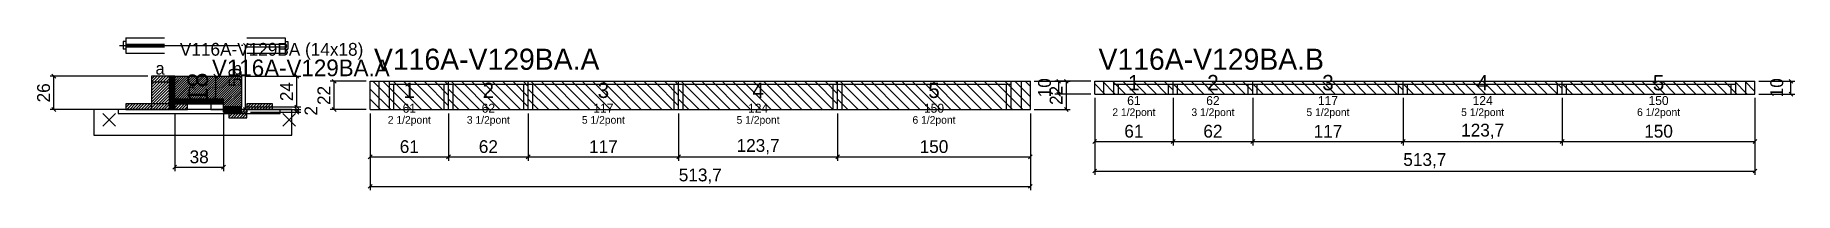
# Model space of a CAD drawing. Extents: x -69 to 1300, y -85 to 34.
import ezdxf
from ezdxf.enums import TextEntityAlignment as Align

# ---------------------------------------------------------------- set-up
doc = ezdxf.new("R2010")
doc.units = 0
for name, color, linetype in [('5', 5, 'Continuous'), ('barrote', 126, 'Continuous'), ('CONCRETO', 251, 'Continuous'), ('COTA', 241, 'Continuous'), ('Cota Seção (2x)', 241, 'Continuous'), ('detalhes', 7, 'Continuous'), ('Hachura', 251, 'Continuous'), ('Madeira', 126, 'Continuous'), ('NOMENCLATURA', 7, 'Continuous'), ('Painéis', 200, 'Continuous'), ('presilha', 224, 'Continuous'), ('Reaproveitamento', 30, 'Continuous'), ('SARR_2.2x7', 40, 'Continuous'), ('SARR_3.5x7', 81, 'Continuous'), ('SCO-___-LAJ', 224, 'Continuous'), ('TENSOR', 224, 'Continuous'), ('texto', 7, 'Continuous'), ('Texto Seção', 7, 'Continuous')]:
    doc.layers.add(name, color=color, linetype=linetype)
doc.dimstyles.new('PAINEL', dxfattribs={"dimtxt": 10, "dimasz": 3, "dimexe": 3, "dimexo": 3, "dimgap": 3, "dimtad": 1, "dimblk": 'OBLIQUE', "dimblk1": 'OBLIQUE', "dimcen": 2.5, "dimclrd": 4, "dimclre": 4, "dimclrt": 240, "dimazin": 3, "dimtfac": 1, "dimtmove": 0, "dimatfit": 3})
doc.dimstyles.new('SECAO2X', dxfattribs={"dimtxt": 16, "dimasz": 3, "dimexe": 3, "dimexo": 3, "dimgap": 3, "dimtad": 1, "dimblk": 'OBLIQUE', "dimblk1": 'OBLIQUE', "dimcen": 2.5, "dimclrd": 4, "dimclre": 4, "dimclrt": 240, "dimazin": 3, "dimtfac": 1, "dimtmove": 0, "dimatfit": 3})

# ---------------------------------------------------------------- blocks, each defined once
blk = doc.blocks.new('_OBLIQUE')
at = {"color": 0, "linetype": 'BYBLOCK'}
blk.add_line((-0.5, -0.5), (0.5, 0.5), dxfattribs=at)

msp = doc.modelspace()

# ---------------------------------------------------------------- hatches: boundary and pattern name
at = {"layer": 'COTA'}
h = msp.add_hatch(dxfattribs=at)
h.set_pattern_fill('ANSI31', scale=0.4)
h.paths.add_polyline_path([(40, -14), (40, 4), (92, 4), (92, -20), (78, -20), (78, -14)])
at = {"layer": 'Hachura'}
h = msp.add_hatch(dxfattribs=at)
h.set_pattern_fill('ANSI31', scale=0.5)
h.paths.add_polyline_path([(22, -22), (36, -22), (36, 4), (22, 4)])
h = msp.add_hatch(dxfattribs=at)
h.set_pattern_fill('ANSI31', scale=0.5)
h.paths.add_polyline_path([(22, -0.4), (36, -0.4), (36, 4), (22, 4)])
h = msp.add_hatch(dxfattribs=at)
h.set_pattern_fill('SOLID')
h.paths.add_polyline_path([(36, -22), (40, -22), (40, 4), (36, 4)])
h = msp.add_hatch(dxfattribs=at)
h.set_pattern_fill('ANSI31', scale=0.5)
h.paths.add_polyline_path([(2, -22), (22, -22), (22, -17.6), (2, -17.6)])
h = msp.add_hatch(dxfattribs=at)
h.set_pattern_fill('SOLID')
h.paths.add_polyline_path([(40, -17.6), (78, -17.6), (78, -14), (40, -14)])
h = msp.add_hatch(dxfattribs=at)
h.set_pattern_fill('ANSI31', scale=0.5)
h.paths.add_polyline_path([(40, -22), (50, -22), (50, -17.6), (40, -17.6)])
h = msp.add_hatch(dxfattribs=at)
h.set_pattern_fill('SOLID')
h.paths.add_polyline_path([(78, -24), (92, -24), (92, -20), (78, -20)])
h = msp.add_hatch(dxfattribs=at)
h.set_pattern_fill('SOLID')
h.paths.add_polyline_path([(78, -22), (82, -22), (82, -24), (78, -24)])
h = msp.add_hatch(dxfattribs=at)
h.set_pattern_fill('ANSI31', scale=0.5)
h.paths.add_polyline_path([(82, -22), (96, -22), (96, -24), (82, -24)])
h = msp.add_hatch(dxfattribs=at)
h.set_pattern_fill('ANSI31', scale=0.5)
h.paths.add_polyline_path([(82, -28.4), (96, -28.4), (96, -24), (82, -24)])
h = msp.add_hatch(dxfattribs=at)
h.set_pattern_fill('ANSI31', scale=0.5)
h.paths.add_polyline_path([(96, -22), (116, -22), (116, -17.6), (96, -17.6)])

# ---------------------------------------------------------------- linework, layer by layer
for p, q in [((0, 31), (0, 25)), ((2, 31), (0, 31)), ((2, 34), (32, 34)), ((2, 34), (2, 22)), ((2, 29), (32, 29)), ((96, 34), (126, 34)), ((96, 29), (126, 29)), ((126, 34), (126, 22)), ((126, 31), (128, 31)), ((128, 31), (128, 25)), ((2, 25), (0, 25)), ((2, 27), (32, 27)), ((2, 22), (32, 22)), ((96, 27), (126, 27)), ((96, 22), (126, 22)), ((126, 25), (128, 25))]:
    msp.add_line(p, q)
at = {"layer": 'barrote'}
msp.add_lwpolyline([(-23, -42), (131, -42), (131, -22), (-23, -22)], close=True, dxfattribs=at)
at = {"layer": 'CONCRETO'}
msp.add_lwpolyline([(40, -14), (40, 4), (92, 4), (92, -20), (78, -20), (78, -14)], close=True, dxfattribs=at)
at = {"layer": 'Madeira'}
for points in [[(22, -22), (36, -22), (36, 4), (22, 4)], [(22, -0.4), (36, -0.4), (36, 4), (22, 4)], [(2, -22), (22, -22), (22, -17.6), (2, -17.6)], [(22, -22), (36, -22), (36, -17.6), (22, -17.6)], [(40, -22), (50, -22), (50, -17.6), (40, -17.6)], [(68, -22), (78, -22), (78, -17.6), (68, -17.6)], [(82, -22), (96, -22), (96, -24), (82, -24)], [(82, -28.4), (96, -28.4), (96, -24), (82, -24)], [(96, -22), (116, -22), (116, -17.6), (96, -17.6)]]:
    msp.add_lwpolyline(points, close=True, dxfattribs=at)
at = {"layer": 'Painéis'}
for p, q in [((192, 0), (253, 0)), ((192, -22), (192, 0)), ((253, -22), (253, 0)), ((253, -22), (253, 0)), ((253, 0), (315, 0)), ((253, -22), (253, 0)), ((315, -22), (315, 0)), ((315, -22), (315, 0)), ((315, 0), (432, 0)), ((315, -22), (315, 0)), ((432, -22), (432, 0)), ((432, -22), (432, 0)), ((432, 0), (555.7, 0)), ((432, -22), (432, 0)), ((555.7, -22), (555.7, 0)), ((555.7, -22), (555.7, 0)), ((555.7, 0), (705.7, 0)), ((555.7, -22), (555.7, 0)), ((705.7, -22), (705.7, 0)), ((755.7, 0), (816.7, 0)), ((755.7, -10), (755.7, 0)), ((816.7, -10), (816.7, 0)), ((816.7, -10), (816.7, 0)), ((816.7, 0), (878.7, 0)), ((816.7, -10), (816.7, 0)), ((878.7, -10), (878.7, 0)), ((878.7, -10), (878.7, 0)), ((878.7, 0), (995.7, 0)), ((878.7, -10), (878.7, 0)), ((995.7, -10), (995.7, 0)), ((995.7, -10), (995.7, 0)), ((995.7, 0), (1119.4, 0)), ((995.7, -10), (995.7, 0)), ((1119.4, -10), (1119.4, 0)), ((1119.4, -10), (1119.4, 0)), ((1119.4, 0), (1269.4, 0)), ((1119.4, -10), (1119.4, 0)), ((1269.4, -10), (1269.4, 0)), ((755.7, -10), (816.7, -10)), ((816.7, -10), (878.7, -10)), ((878.7, -10), (995.7, -10)), ((995.7, -10), (1119.4, -10)), ((1119.4, -10), (1269.4, -10)), ((192, -22), (253, -22)), ((253, -22), (315, -22)), ((315, -22), (432, -22)), ((432, -22), (555.7, -22)), ((555.7, -22), (705.7, -22))]:
    msp.add_line(p, q, dxfattribs=at)
for points in [[(36, -22), (40, -22), (40, 4), (36, 4)], [(40, -17.6), (78, -17.6), (78, -14), (40, -14)], [(78, -24), (92, -24), (92, -20), (78, -20)], [(78, -22), (82, -22), (82, -24), (78, -24)]]:
    msp.add_lwpolyline(points, close=True, dxfattribs=at)
at = {"layer": 'presilha'}
for p, q in [((-16, -35), (-6, -25)), ((-16, -25), (-6, -35)), ((124, -35), (134, -25)), ((124, -25), (134, -35))]:
    msp.add_line(p, q, dxfattribs=at)
at = {"layer": 'Reaproveitamento', "color": 30}
for p, q in [((216, -22), (194, 0)), ((224, -22), (202, 0)), ((232, -22), (210, 0)), ((240, -22), (218, 0)), ((248, -22), (226, 0)), ((253, -19), (234, 0)), ((253, -11), (242, 0)), ((253, -3), (250, 0)), ((277, -22), (255, 0)), ((285, -22), (263, 0)), ((293, -22), (271, 0)), ((301, -22), (279, 0)), ((309, -22), (287, 0)), ((315, -20), (295, 0)), ((315, -12), (303, 0)), ((315, -4), (311, 0)), ((339, -22), (317, 0)), ((347, -22), (325, 0)), ((355, -22), (333, 0)), ((363, -22), (341, 0)), ((371, -22), (349, 0)), ((379, -22), (357, 0)), ((387, -22), (365, 0)), ((395, -22), (373, 0)), ((403, -22), (381, 0)), ((411, -22), (389, 0)), ((419, -22), (397, 0)), ((427, -22), (405, 0)), ((432, -19), (413, 0)), ((432, -11), (421, 0)), ((432, -3), (429, 0)), ((456, -22), (434, 0)), ((464, -22), (442, 0)), ((472, -22), (450, 0)), ((480, -22), (458, 0)), ((488, -22), (466, 0)), ((496, -22), (474, 0)), ((504, -22), (482, 0)), ((512, -22), (490, 0)), ((520, -22), (498, 0)), ((528, -22), (506, 0)), ((536, -22), (514, 0)), ((544, -22), (522, 0)), ((552, -22), (530, 0)), ((555.7, -17.7), (538, 0)), ((555.7, -9.7), (546, 0)), ((555.7, -1.7), (554, 0)), ((579.7, -22), (557.7, 0)), ((587.7, -22), (565.7, 0)), ((595.7, -22), (573.7, 0)), ((603.7, -22), (581.7, 0)), ((611.7, -22), (589.7, 0)), ((619.7, -22), (597.7, 0)), ((627.7, -22), (605.7, 0)), ((635.7, -22), (613.7, 0)), ((643.7, -22), (621.7, 0)), ((651.7, -22), (629.7, 0)), ((659.7, -22), (637.7, 0)), ((667.7, -22), (645.7, 0)), ((675.7, -22), (653.7, 0)), ((683.7, -22), (661.7, 0)), ((691.7, -22), (669.7, 0)), ((699.7, -22), (677.7, 0)), ((705.7, -20), (685.7, 0)), ((705.7, -12), (693.7, 0)), ((705.7, -4), (701.7, 0)), ((771.7, -10), (761.7, 0)), ((779.7, -10), (769.7, 0)), ((787.7, -10), (777.7, 0)), ((795.7, -10), (785.7, 0)), ((803.7, -10), (793.7, 0)), ((811.7, -10), (801.7, 0)), ((816.7, -7), (809.7, 0)), ((832.7, -10), (822.7, 0)), ((840.7, -10), (830.7, 0)), ((848.7, -10), (838.7, 0)), ((856.7, -10), (846.7, 0)), ((864.7, -10), (854.7, 0)), ((872.7, -10), (862.7, 0)), ((878.7, -8), (870.7, 0)), ((878.7, 0), (878.7, 0)), ((894.7, -10), (884.7, 0)), ((902.7, -10), (892.7, 0)), ((910.7, -10), (900.7, 0)), ((918.7, -10), (908.7, 0)), ((926.7, -10), (916.7, 0)), ((934.7, -10), (924.7, 0)), ((942.7, -10), (932.7, 0)), ((950.7, -10), (940.7, 0)), ((958.7, -10), (948.7, 0)), ((966.7, -10), (956.7, 0)), ((974.7, -10), (964.7, 0)), ((982.7, -10), (972.7, 0)), ((990.7, -10), (980.7, 0)), ((995.7, -7), (988.7, 0)), ((1011.7, -10), (1001.7, 0)), ((1019.7, -10), (1009.7, 0)), ((1027.7, -10), (1017.7, 0)), ((1035.7, -10), (1025.7, 0)), ((1043.7, -10), (1033.7, 0)), ((1051.7, -10), (1041.7, 0)), ((1059.7, -10), (1049.7, 0)), ((1067.7, -10), (1057.7, 0)), ((1075.7, -10), (1065.7, 0)), ((1083.7, -10), (1073.7, 0)), ((1091.7, -10), (1081.7, 0)), ((1099.7, -10), (1089.7, 0)), ((1107.7, -10), (1097.7, 0)), ((1115.7, -10), (1105.7, 0)), ((1119.4, -5.7), (1113.7, 0)), ((1135.4, -10), (1125.4, 0)), ((1143.4, -10), (1133.4, 0)), ((1151.4, -10), (1141.4, 0)), ((1159.4, -10), (1149.4, 0)), ((1167.4, -10), (1157.4, 0)), ((1175.4, -10), (1165.4, 0)), ((1183.4, -10), (1173.4, 0)), ((1191.4, -10), (1181.4, 0)), ((1199.4, -10), (1189.4, 0)), ((1207.4, -10), (1197.4, 0)), ((1215.4, -10), (1205.4, 0)), ((1223.4, -10), (1213.4, 0)), ((1231.4, -10), (1221.4, 0)), ((1239.4, -10), (1229.4, 0)), ((1247.4, -10), (1237.4, 0)), ((1255.4, -10), (1245.4, 0)), ((1263.4, -10), (1253.4, 0)), ((1269.4, -8), (1261.4, 0)), ((1269.4, 0), (1269.4, 0)), ((208, -22), (192, -6)), ((269, -22), (253, -6)), ((331, -22), (315, -6)), ((448, -22), (432, -6)), ((571.7, -22), (555.7, -6)), ((763.7, -10), (755.7, -2)), ((755.7, -10), (755.7, -10)), ((824.7, -10), (816.7, -2)), ((816.7, -10), (816.7, -10)), ((886.7, -10), (878.7, -2)), ((878.7, -10), (878.7, -10)), ((1003.7, -10), (995.7, -2)), ((995.7, -10), (995.7, -10)), ((1127.4, -10), (1119.4, -2)), ((1119.4, -10), (1119.4, -10)), ((200, -22), (192, -14)), ((192, -22), (192, -22)), ((261, -22), (253, -14)), ((253, -22), (253, -22)), ((323, -22), (315, -14)), ((315, -22), (315, -22)), ((440, -22), (432, -14)), ((432, -22), (432, -22)), ((563.7, -22), (555.7, -14)), ((555.7, -22), (555.7, -22))]:
    msp.add_line(p, q, dxfattribs=at)
at = {"layer": 'SARR_2.2x7'}
for p, q in [((199, -22), (199, 0)), ((698.7, -22), (698.7, 0)), ((762.7, -10), (762.7, 0)), ((1262.4, -10), (1262.4, 0)), ((207, -2.2), (253, -2.2)), ((253, -2.2), (315, -2.2)), ((315, -2.2), (432, -2.2)), ((432, -2.2), (555.7, -2.2)), ((555.7, -2.2), (690.7, -2.2)), ((770.7, -2.2), (816.7, -2.2)), ((816.7, -2.2), (878.7, -2.2)), ((878.7, -2.2), (995.7, -2.2)), ((995.7, -2.2), (1119.4, -2.2)), ((1119.4, -2.2), (1254.4, -2.2))]:
    msp.add_line(p, q, dxfattribs=at)
at = {"layer": 'SARR_3.5x7'}
for p, q in [((207, -22), (207, 0)), ((253, -22), (253, 0)), ((253, -22), (253, 0)), ((315, -22), (315, 0)), ((315, -22), (315, 0)), ((432, -22), (432, 0)), ((432, -22), (432, 0)), ((555.7, -22), (555.7, 0)), ((555.7, -22), (555.7, 0)), ((690.7, -22), (690.7, 0)), ((770.7, -10), (770.7, 0)), ((816.7, -10), (816.7, 0)), ((816.7, -10), (816.7, 0)), ((878.7, -10), (878.7, 0)), ((878.7, -10), (878.7, 0)), ((995.7, -10), (995.7, 0)), ((995.7, -10), (995.7, 0)), ((1119.4, -10), (1119.4, 0)), ((1119.4, -10), (1119.4, 0)), ((1254.4, -10), (1254.4, 0)), ((210.5, -22), (210.5, -2.2)), ((249.5, -22), (249.5, -2.2)), ((256.5, -22), (256.5, -2.2)), ((311.5, -22), (311.5, -2.2)), ((318.5, -22), (318.5, -2.2)), ((428.5, -22), (428.5, -2.2)), ((435.5, -22), (435.5, -2.2)), ((552.2, -22), (552.2, -2.2)), ((559.2, -22), (559.2, -2.2)), ((687.2, -22), (687.2, -2.2)), ((770.7, -10), (774.2, -10)), ((774.2, -10), (774.2, -2.2)), ((813.2, -10), (813.2, -2.2)), ((813.2, -10), (816.7, -10)), ((816.7, -10), (820.2, -10)), ((820.2, -10), (820.2, -2.2)), ((875.2, -10), (875.2, -2.2)), ((875.2, -10), (878.7, -10)), ((878.7, -10), (882.2, -10)), ((882.2, -10), (882.2, -2.2)), ((992.2, -10), (992.2, -2.2)), ((992.2, -10), (995.7, -10)), ((995.7, -10), (999.2, -10)), ((999.2, -10), (999.2, -2.2)), ((1115.9, -10), (1115.9, -2.2)), ((1115.9, -10), (1119.4, -10)), ((1119.4, -10), (1122.9, -10)), ((1122.9, -10), (1122.9, -2.2)), ((1250.9, -10), (1250.9, -2.2)), ((1250.9, -10), (1254.4, -10)), ((207, -22), (210.5, -22)), ((249.5, -22), (253, -22)), ((253, -22), (256.5, -22)), ((311.5, -22), (315, -22)), ((315, -22), (318.5, -22)), ((428.5, -22), (432, -22)), ((432, -22), (435.5, -22)), ((552.2, -22), (555.7, -22)), ((555.7, -22), (559.2, -22)), ((687.2, -22), (690.7, -22))]:
    msp.add_line(p, q, dxfattribs=at)
at = {"layer": 'SCO-___-LAJ'}
msp.add_lwpolyline([(-4, -25.2), (122, -25.2), (122, -22), (-4, -22)], close=True, dxfattribs=at)
at = {"layer": 'TENSOR'}
msp.add_line((-3, 28), (90, 28), dxfattribs=at)

# ---------------------------------------------------------------- texts
at = {"layer": '5'}
for s, height, p in [('1', 12, (786.2, -1)), ('2', 12, (847.7, -1)), ('3', 12, (937.2, -1)), ('4', 12, (1057.55, -1)), ('5', 12, (1194.4, -1)), ('1', 12, (222.5, -7)), ('2', 12, (284, -7)), ('3', 12, (373.5, -7)), ('4', 12, (493.85, -7)), ('5', 12, (630.7, -7)), ('61', 7, (786.2, -15)), ('62', 7, (847.7, -15)), ('117', 7, (937.2, -15)), ('124', 7, (1057.55, -15)), ('150', 7, (1194.4, -15)), ('61', 7, (222.5, -21)), ('62', 7, (284, -21)), ('117', 7, (373.5, -21)), ('124', 7, (493.85, -21)), ('150', 7, (630.7, -21))]:
    msp.add_text(s, height=height, dxfattribs=at).set_placement(p, align=Align.MIDDLE_CENTER)
at = {"layer": 'detalhes'}
for s, p in [('b', (85, 5.3)), ('a', (25, 5.3)), ('c', (50, -11.5))]:
    msp.add_text(s, height=9.6, dxfattribs=at).set_placement(p)
at = {"layer": 'NOMENCLATURA'}
for s, p in [('V116A-V129BA.A', (195, 9)), ('V116A-V129BA.B', (758.7, 9))]:
    msp.add_text(s, height=16.5, dxfattribs=at).set_placement(p)
at = {"layer": 'texto', "char_height": 6, "attachment_point": 5}
for s, insert in [('2 1/2pont', (222.5, -31)), ('3 1/2pont', (284, -31)), ('5 1/2pont', (373.5, -31)), ('5 1/2pont', (493.85, -31)), ('6 1/2pont', (630.7, -31)), ('2 1/2pont', (786.2, -25)), ('3 1/2pont', (847.7, -25)), ('5 1/2pont', (937.2, -25)), ('5 1/2pont', (1057.55, -25)), ('6 1/2pont', (1194.4, -25))]:
    msp.add_mtext(s, dxfattribs=dict(at, insert=insert))
at = {"layer": 'Texto Seção'}
for s, height, p in [('V116A-V129BA (14x18)', 10, (44, 20)), ('V116A-V129BA.A', 13, (69, 4))]:
    msp.add_text(s, height=height, dxfattribs=at).set_placement(p)

# ---------------------------------------------------------------- dimensions: what is measured, and where the dimension line sits
at = {"layer": 'COTA'}
for base, p1, p2 in [((95, -22), (96, -22), (96, 28)), ((-54, -22), (2, -22), (22, 4)), ((135, -20), (92, -20), (92, 4)), ((164, -22), (192, -22), (192, 0)), ((733.7, -22), (705.7, -22), (705.7, 0)), ((727.7, -10), (755.7, -10), (755.7, 0)), ((1297.4, -10), (1269.4, -10), (1269.4, 0)), ((135, -22), (96, -22), (96, -24))]:
    msp.add_linear_dim(base=base, p1=p1, p2=p2, angle=90, dimstyle='PAINEL', dxfattribs=at).render()
for base, p1, p2 in [((755.7, -47), (755.7, -10), (816.7, -10)), ((755.7, -70), (755.7, -10), (1269.4, -10)), ((816.7, -47), (816.7, -10), (878.7, -10)), ((878.7, -47), (878.7, -10), (995.7, -10)), ((995.7, -47), (995.7, -10), (1119.4, -10)), ((1119.4, -47), (1119.4, -10), (1269.4, -10)), ((40, -67), (40, -22), (78, -22)), ((192, -59), (192, -22), (253, -22)), ((192, -82), (192, -22), (705.7, -22)), ((253, -59), (253, -22), (315, -22)), ((315, -59), (315, -22), (432, -22)), ((432, -59), (432, -22), (555.7, -22)), ((555.7, -59), (555.7, -22), (705.7, -22))]:
    msp.add_linear_dim(base=base, p1=p1, p2=p2, dimstyle='PAINEL', dxfattribs=at).render()
at = {"layer": 'Cota Seção (2x)'}
msp.add_linear_dim(base=(72, -14), p1=(40, -14), p2=(40, 4), angle=90, dimstyle='SECAO2X', dxfattribs=at).render()

doc.saveas('drawing.dxf')
